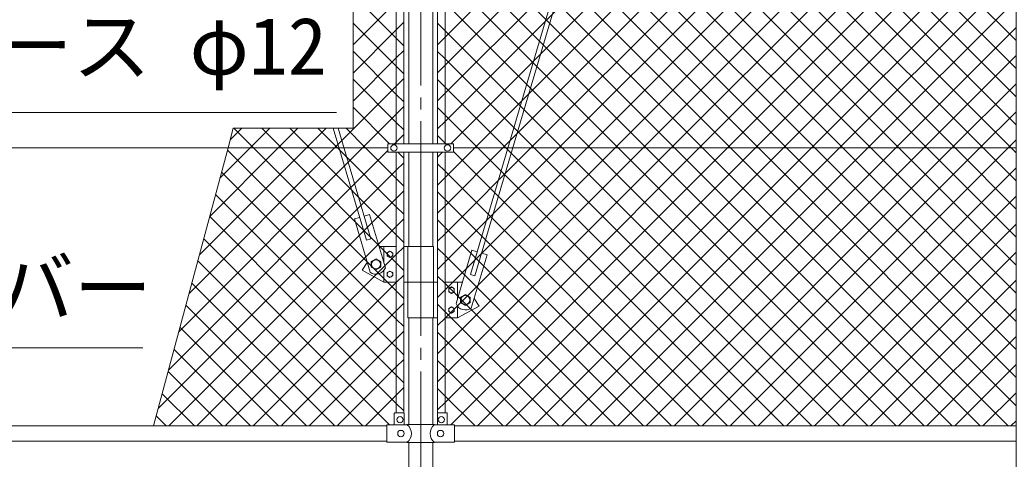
# Model space of a CAD drawing. Units: millimetres, scale not verified. Extents: x -12600 to 12600, y -8910 to 8910.
# Drawn here: x -9867 to -7358, y -2719 to -1614 of the extents above; entities that cross this region are included whole.
import ezdxf
from ezdxf.enums import TextEntityAlignment as Align

# ---------------------------------------------------------------- set-up
doc = ezdxf.new("R2010")
doc.units = ezdxf.units.MM
doc.header["$LTSCALE"] = 30
doc.linetypes.add('LONG_CHAIN', pattern=[21, 18, -1, 1, -1])
for name, color, linetype, lineweight in [('0-3_D-STR1', 1, 'Continuous', 9), ('0-6_D-BMK', 2, 'LONG_CHAIN', 9), ('0-7_D-STR3', 3, 'Continuous', 9), ('0-8_D-STR2', 7, 'Continuous', 9), ('0-9_D-STR-DIM', 7, 'Continuous', 9), ('0-B_D-STR-TXT', 7, 'Continuous', 9)]:
    doc.layers.add(name, color=color, linetype=linetype, lineweight=lineweight)
doc.styles.add('ＭＳ ゴシック', font='')
doc.styles.get('ＭＳ ゴシック').set_extended_font_data('MS Gothic')

msp = doc.modelspace()

# ---------------------------------------------------------------- linework, layer by layer
at = {"layer": '0-3_D-STR1'}
for p, q in [((-8887.98, -1925.6), (-8887.98, -1209.2)), ((-8827.48, -1925.6), (-8827.48, -1209.2)), ((-8887.98, -2183.9), (-8887.98, -1946.2)), ((-8827.48, -2183.9), (-8827.48, -1946.2)), ((-8887.98, -2632.3), (-8887.98, -2363.9)), ((-8827.48, -2632.3), (-8827.48, -2363.9)), ((-10772.73, -2635.8), (-8942.73, -2635.8)), ((-8772.73, -2635.8), (-7357.73, -2635.8)), ((-10772.73, -2673.9), (-8942.73, -2673.9)), ((-8827.48, -3733.9), (-8827.48, -2677.3)), ((-8772.73, -2673.9), (-7357.73, -2673.9))]:
    msp.add_line(p, q, dxfattribs=at)
msp.add_lwpolyline([(-8827.48, -3733.9), (-8887.98, -3733.9), (-8887.98, -2677.3)], dxfattribs=at)
at = {"layer": '0-6_D-BMK'}
msp.add_line((-8857.73, 6951.1), (-8857.73, -3783.9), dxfattribs=at)
at = {"layer": '0-7_D-STR3'}
for p, q in [((-8919.23, -1925.6), (-8919.23, -1209.2)), ((-8900.23, -1925.6), (-8900.23, -1209.2)), ((-8815.23, -1925.6), (-8815.23, -1209.2)), ((-8796.23, -1925.6), (-8796.23, -1209.2)), ((-8509.55, -1502.19), (-8732.48, -2254.87)), ((-8498.04, -1505.6), (-8720.97, -2258.28)), ((-9077.97, -1886.44), (-8994.49, -2168.28)), ((-9065.45, -1886.44), (-8982.99, -2164.87)), ((-8940.23, -1925.6), (-8775.23, -1925.6)), ((-8940.23, -1925.6), (-8940.23, -1946.2)), ((-8775.23, -1925.6), (-8775.23, -1946.2)), ((-8940.23, -1935.9), (-10775.73, -1935.9)), ((-8940.23, -1946.2), (-8775.23, -1946.2)), ((-8919.23, -2602.8), (-8919.23, -1946.2)), ((-8900.23, -2603.48), (-8900.23, -1946.2)), ((-8815.23, -2603.48), (-8815.23, -1946.2)), ((-8796.23, -2602.8), (-8796.23, -1946.2)), ((-7357.73, -1935.9), (-8775.23, -1935.9)), ((-8986.6, -2103.37), (-9000.03, -2107.34)), ((-8946.85, -2237.61), (-8986.6, -2103.37)), ((-9011.53, -2110.75), (-9024.96, -2114.73)), ((-8985.2, -2248.96), (-9024.96, -2114.73)), ((-8982.99, -2164.87), (-8994.49, -2168.28)), ((-8919.23, -2183.9), (-8962.75, -2183.9)), ((-8950.28, -2183.9), (-8950.28, -2226)), ((-8825.18, -2183.9), (-8900.23, -2183.9)), ((-8890.28, -2183.9), (-8890.28, -2273.9)), ((-8825.18, -2183.9), (-8825.18, -2273.9)), ((-8768.62, -2327.61), (-8728.86, -2193.37)), ((-8730.27, -2338.96), (-8690.51, -2204.73)), ((-8728.86, -2193.37), (-8715.44, -2197.34)), ((-8703.93, -2200.75), (-8690.51, -2204.73)), ((-8950.28, -2243.9), (-8950.28, -2273.9)), ((-8732.48, -2254.87), (-8720.97, -2258.28)), ((-8950.28, -2273.9), (-8919.23, -2273.9)), ((-8900.23, -2273.9), (-8825.18, -2273.9)), ((-8890.28, -2273.9), (-8890.28, -2363.9)), ((-8815.23, -2273.9), (-8890.28, -2273.9)), ((-8825.18, -2273.9), (-8825.18, -2363.9)), ((-8752.71, -2273.9), (-8796.23, -2273.9)), ((-8765.18, -2273.9), (-8765.18, -2316)), ((-8765.18, -2333.9), (-8765.18, -2363.9)), ((-8815.23, -2363.9), (-8890.28, -2363.9)), ((-8765.18, -2363.9), (-8796.23, -2363.9)), ((-8924.73, -2632.8), (-8924.73, -2604.8)), ((-8901.73, -2602.8), (-8922.73, -2602.8)), ((-8899.73, -2632.8), (-8899.73, -2604.8)), ((-8815.73, -2632.8), (-8815.73, -2604.8)), ((-8813.73, -2602.8), (-8792.73, -2602.8)), ((-8790.73, -2632.8), (-8790.73, -2604.8)), ((-8942.73, -2632.8), (-8891.53, -2632.8)), ((-8942.73, -2676.8), (-8942.73, -2632.8)), ((-8891.53, -2632.3), (-8892.53, -2632.8)), ((-8891.53, -2632.3), (-8823.93, -2632.3)), ((-8823.93, -2632.3), (-8822.93, -2632.8)), ((-8823.93, -2632.8), (-8772.73, -2632.8)), ((-8772.73, -2676.8), (-8772.73, -2632.8)), ((-8942.73, -2676.8), (-8891.53, -2676.8)), ((-8891.53, -2677.3), (-8892.53, -2676.8)), ((-8823.93, -2676.8), (-8772.73, -2676.8))]:
    msp.add_line(p, q, dxfattribs=at)
for points in [[(-8935.28, -2195.8), (-8928.27, -2199.85), (-8928.27, -2207.95), (-8935.28, -2212), (-8942.3, -2207.95), (-8942.3, -2199.85)], [(-8970.28, -2215.05), (-8958.28, -2221.97), (-8958.28, -2235.83), (-8970.28, -2242.76), (-8982.28, -2235.83), (-8982.28, -2221.97)], [(-8935.28, -2262), (-8928.27, -2257.95), (-8928.27, -2249.85), (-8935.28, -2245.8), (-8942.3, -2249.85), (-8942.3, -2257.95)], [(-8780.18, -2285.8), (-8787.2, -2289.85), (-8787.2, -2297.95), (-8780.18, -2302), (-8773.17, -2297.95), (-8773.17, -2289.85)], [(-8745.18, -2305.05), (-8757.18, -2311.97), (-8757.18, -2325.83), (-8745.18, -2332.76), (-8733.18, -2325.83), (-8733.18, -2311.97)], [(-8780.18, -2352), (-8787.2, -2347.95), (-8787.2, -2339.85), (-8780.18, -2335.8), (-8773.17, -2339.85), (-8773.17, -2347.95)]]:
    msp.add_lwpolyline(points, close=True, dxfattribs=at)
for points in [[(-8992.41, -2224.6), (-9005.28, -2243.9), (-8950.28, -2273.9)], [(-8723.05, -2314.6), (-8710.18, -2333.9), (-8765.18, -2363.9)], [(-8891.53, -2677.3), (-8823.93, -2677.3), (-8822.93, -2676.8)]]:
    msp.add_lwpolyline(points, dxfattribs=at)
for centre, radius in [((-8925.23, -1935.9), 8), ((-8790.23, -1935.9), 8), ((-8935.28, -2203.9), 7.03), ((-8970.28, -2228.9), 11.5), ((-8935.28, -2253.9), 7.03), ((-8780.18, -2293.9), 7.03), ((-8745.18, -2318.9), 11.5), ((-8780.18, -2343.9), 7.03), ((-8909.73, -2619.8), 8), ((-8805.73, -2619.8), 8), ((-8907.73, -2654.8), 8), ((-8807.73, -2654.8), 8)]:
    msp.add_circle(centre, radius, dxfattribs=at)
for centre, radius, start, end in [((-8970.28, -2228.9), 25, 233.36802, 339.62823), ((-8745.18, -2318.9), 25, 200.37177, 306.63198), ((-8922.73, -2604.8), 2, 90, 180), ((-8901.73, -2604.8), 2, 0, 90), ((-8813.73, -2604.8), 2, 90, 180), ((-8792.73, -2604.8), 2, 0, 90), ((-8910.12, -2654.8), 28.8, 310.19176, 49.80824), ((-8805.35, -2654.8), 28.8, 130.19176, 229.80824)]:
    msp.add_arc(centre, radius, start, end, dxfattribs=at)
at = {"layer": '0-8_D-STR2'}
for p, q in [((-8796.23, -1657.05), (-8338.09, -1198.9)), ((-8796.23, -1727.76), (-8267.38, -1198.9)), ((-8796.23, -1798.47), (-8196.67, -1198.9)), ((-8796.23, -1869.18), (-8125.95, -1198.9)), ((-8006.53, -1935.9), (-8743.53, -1198.9)), ((-8721.53, -1935.9), (-7984.53, -1198.9)), ((-7935.82, -1935.9), (-8672.82, -1198.9)), ((-8650.82, -1935.9), (-7913.82, -1198.9)), ((-7865.11, -1935.9), (-8602.11, -1198.9)), ((-8580.11, -1935.9), (-7843.11, -1198.9)), ((-7794.4, -1935.9), (-8531.4, -1198.9)), ((-8509.4, -1935.9), (-7772.4, -1198.9)), ((-7723.69, -1935.9), (-8460.69, -1198.9)), ((-8438.69, -1935.9), (-7701.69, -1198.9)), ((-7652.98, -1935.9), (-8389.98, -1198.9)), ((-8367.98, -1935.9), (-7630.98, -1198.9)), ((-7582.27, -1935.9), (-8319.27, -1198.9)), ((-8297.27, -1935.9), (-7560.27, -1198.9)), ((-7511.56, -1935.9), (-8248.56, -1198.9)), ((-8226.56, -1935.9), (-7489.56, -1198.9)), ((-7440.85, -1935.9), (-8177.85, -1198.9)), ((-8155.85, -1935.9), (-7418.85, -1198.9)), ((-7370.14, -1935.9), (-8107.14, -1198.9)), ((-7357.73, -1806.89), (-7965.72, -1198.9)), ((-7357.73, -1736.18), (-7895.01, -1198.9)), ((-7357.73, -1665.47), (-7824.3, -1198.9)), ((-8014.43, -1935.9), (-7357.73, -1279.21)), ((-8147.96, -1935.9), (-8796.23, -1287.63)), ((-7943.72, -1935.9), (-7357.73, -1349.92)), ((-8218.67, -1935.9), (-8796.23, -1358.34)), ((-8919.23, -1659.6), (-9195.11, -1383.72)), ((-8289.38, -1935.9), (-8796.23, -1429.05)), ((-7873.01, -1935.9), (-7357.73, -1420.63)), ((-8360.09, -1935.9), (-8796.23, -1499.76)), ((-7802.29, -1935.9), (-7357.73, -1491.34)), ((-9027.96, -1676.64), (-8919.23, -1567.92)), ((-8430.8, -1935.9), (-8796.23, -1570.47)), ((-7731.58, -1935.9), (-7357.73, -1562.05)), ((-8919.23, -1730.31), (-9027.96, -1621.58)), ((-8919.23, -1638.63), (-8900.23, -1619.63)), ((-8796.23, -1641.18), (-8815.23, -1622.18)), ((-9027.96, -1747.35), (-8919.23, -1638.63)), ((-8501.51, -1935.9), (-8796.23, -1641.18)), ((-7660.87, -1935.9), (-7357.73, -1632.76)), ((-8900.23, -1678.6), (-8919.23, -1659.6)), ((-8815.23, -1676.05), (-8796.23, -1657.05)), ((-8919.23, -1801.02), (-9027.96, -1692.29)), ((-8919.23, -1709.34), (-8900.23, -1690.34)), ((-8796.23, -1711.89), (-8815.23, -1692.89)), ((-7590.16, -1935.9), (-7357.73, -1703.47)), ((-9027.96, -1818.06), (-8919.23, -1709.34)), ((-8900.23, -1749.31), (-8919.23, -1730.31)), ((-8815.23, -1746.76), (-8796.23, -1727.76)), ((-8572.22, -1935.9), (-8796.23, -1711.89)), ((-9075.09, -1935.9), (-8919.23, -1780.05)), ((-8919.23, -1871.73), (-9027.96, -1763.01)), ((-8919.23, -1780.05), (-8900.23, -1761.05)), ((-8796.23, -1782.6), (-8815.23, -1763.6)), ((-7519.45, -1935.9), (-7357.73, -1774.18)), ((-8900.23, -1820.02), (-8919.23, -1801.02)), ((-8815.23, -1817.47), (-8796.23, -1798.47)), ((-8642.93, -1935.9), (-8796.23, -1782.6)), ((-8919.23, -1850.76), (-8900.23, -1831.76)), ((-8936.07, -1925.6), (-9027.96, -1833.72)), ((-9004.38, -1935.9), (-8919.23, -1850.76)), ((-8796.23, -1853.31), (-8815.23, -1834.31)), ((-8713.64, -1935.9), (-8796.23, -1853.31)), ((-7448.74, -1935.9), (-7357.73, -1844.89)), ((-8900.23, -1890.73), (-8919.23, -1871.73)), ((-8815.23, -1888.18), (-8796.23, -1869.18)), ((-9337.63, -1915.6), (-9308.47, -1886.44)), ((-9279.33, -1935.9), (-9328.78, -1886.44)), ((-9287.22, -1935.9), (-9237.76, -1886.44)), ((-9208.62, -1935.9), (-9258.07, -1886.44)), ((-9216.51, -1935.9), (-9167.05, -1886.44)), ((-9137.9, -1935.9), (-9187.36, -1886.44)), ((-9145.8, -1935.9), (-9096.34, -1886.44)), ((-9067.19, -1935.9), (-9116.65, -1886.44)), ((-8996.48, -1935.9), (-9045.94, -1886.44)), ((-7378.03, -1935.9), (-7357.73, -1915.6)), ((-9492.92, -2495.16), (-8940.23, -1942.47)), ((-9467.04, -2398.56), (-9004.38, -1935.9)), ((-9441.16, -2301.97), (-9075.09, -1935.9)), ((-9415.27, -2205.38), (-9145.8, -1935.9)), ((-9389.39, -2108.79), (-9216.51, -1935.9)), ((-9363.51, -2012.19), (-9287.22, -1935.9)), ((-8919.23, -2366.71), (-9344.54, -1941.4)), ((-8919.23, -2296), (-9279.33, -1935.9)), ((-8919.23, -2225.29), (-9208.62, -1935.9)), ((-8919.23, -2154.58), (-9137.9, -1935.9)), ((-8919.23, -2083.86), (-9067.19, -1935.9)), ((-8919.23, -2013.15), (-8996.48, -1935.9)), ((-8900.23, -1961.44), (-8915.47, -1946.2)), ((-8815.23, -1958.89), (-8802.54, -1946.2)), ((-8796.23, -2010.6), (-8721.53, -1935.9)), ((-8796.23, -2081.31), (-8650.82, -1935.9)), ((-8796.23, -2152.02), (-8580.11, -1935.9)), ((-8796.23, -2222.73), (-8509.4, -1935.9)), ((-8796.23, -2293.44), (-8438.69, -1935.9)), ((-8796.23, -2364.15), (-8367.98, -1935.9)), ((-8796.23, -2434.86), (-8297.27, -1935.9)), ((-8796.23, -2505.58), (-8226.56, -1935.9)), ((-8796.23, -2576.29), (-8155.85, -1935.9)), ((-8084.45, -2635.8), (-8775.23, -1945.02)), ((-8714.33, -2635.8), (-8014.43, -1935.9)), ((-8013.74, -2635.8), (-8713.64, -1935.9)), ((-8643.62, -2635.8), (-7943.72, -1935.9)), ((-7943.03, -2635.8), (-8642.93, -1935.9)), ((-8572.91, -2635.8), (-7873.01, -1935.9)), ((-7872.32, -2635.8), (-8572.22, -1935.9)), ((-8502.19, -2635.8), (-7802.29, -1935.9)), ((-7801.61, -2635.8), (-8501.51, -1935.9)), ((-8431.48, -2635.8), (-7731.58, -1935.9)), ((-7730.9, -2635.8), (-8430.8, -1935.9)), ((-8360.77, -2635.8), (-7660.87, -1935.9)), ((-7660.19, -2635.8), (-8360.09, -1935.9)), ((-8290.06, -2635.8), (-7590.16, -1935.9)), ((-7589.48, -2635.8), (-8289.38, -1935.9)), ((-8219.35, -2635.8), (-7519.45, -1935.9)), ((-7518.77, -2635.8), (-8218.67, -1935.9)), ((-8148.64, -2635.8), (-7448.74, -1935.9)), ((-7448.06, -2635.8), (-8147.96, -1935.9)), ((-8077.93, -2635.8), (-7378.03, -1935.9)), ((-7357.73, -2584.7), (-8006.53, -1935.9)), ((-7357.73, -2513.99), (-7935.82, -1935.9)), ((-7357.73, -2443.28), (-7865.11, -1935.9)), ((-7357.73, -2372.57), (-7794.4, -1935.9)), ((-7357.73, -2301.86), (-7723.69, -1935.9)), ((-7357.73, -2231.15), (-7652.98, -1935.9)), ((-7357.73, -2160.44), (-7582.27, -1935.9)), ((-7357.73, -2089.73), (-7511.56, -1935.9)), ((-7357.73, -2019.02), (-7440.85, -1935.9)), ((-7357.73, -1948.31), (-7370.14, -1935.9)), ((-8796.23, -1994.73), (-8815.23, -1975.73)), ((-8919.23, -2437.42), (-9359.48, -1997.17)), ((-8155.16, -2635.8), (-8796.23, -1994.73)), ((-8007.22, -2635.8), (-7357.73, -1986.31)), ((-8900.23, -2032.15), (-8919.23, -2013.15)), ((-8815.23, -2029.6), (-8796.23, -2010.6)), ((-8919.23, -2508.13), (-9374.43, -2052.93)), ((-8919.23, -2062.89), (-8900.23, -2043.89)), ((-8796.23, -2065.44), (-8815.23, -2046.44)), ((-7936.51, -2635.8), (-7357.73, -2057.03)), ((-9492.14, -2635.8), (-8919.23, -2062.89)), ((-8815.23, -2100.31), (-8796.23, -2081.31)), ((-8225.87, -2635.8), (-8796.23, -2065.44)), ((-8900.23, -2102.86), (-8919.23, -2083.86)), ((-8919.23, -2578.84), (-9389.37, -2108.7)), ((-8919.23, -2133.6), (-8900.23, -2114.6)), ((-8796.23, -2136.15), (-8815.23, -2117.15)), ((-7865.8, -2635.8), (-7357.73, -2127.74)), ((-9421.43, -2635.8), (-8919.23, -2133.6)), ((-8900.23, -2173.58), (-8919.23, -2154.58)), ((-8815.23, -2171.02), (-8796.23, -2152.02)), ((-8296.58, -2635.8), (-8796.23, -2136.15)), ((-8935.98, -2632.8), (-9404.31, -2164.47)), ((-9350.72, -2635.8), (-8919.23, -2204.31)), ((-8919.23, -2204.31), (-8900.23, -2185.31)), ((-8796.23, -2206.86), (-8815.23, -2187.86)), ((-8367.29, -2635.8), (-8796.23, -2206.86)), ((-7795.09, -2635.8), (-7357.73, -2198.45)), ((-9003.69, -2635.8), (-9419.26, -2220.24)), ((-8900.23, -2244.29), (-8919.23, -2225.29)), ((-8815.23, -2241.73), (-8796.23, -2222.73)), ((-8919.23, -2275.02), (-8900.23, -2256.02)), ((-8796.23, -2277.58), (-8815.23, -2258.58)), ((-9074.4, -2635.8), (-9434.2, -2276)), ((-9280.01, -2635.8), (-8919.23, -2275.02)), ((-8438, -2635.8), (-8796.23, -2277.58)), ((-7724.38, -2635.8), (-7357.73, -2269.16)), ((-8900.23, -2315), (-8919.23, -2296)), ((-8815.23, -2312.44), (-8796.23, -2293.44)), ((-9145.11, -2635.8), (-9449.14, -2331.77)), ((-8919.23, -2345.73), (-8900.23, -2326.73)), ((-8796.23, -2348.29), (-8815.23, -2329.29)), ((-9209.3, -2635.8), (-8919.23, -2345.73)), ((-8508.72, -2635.8), (-8796.23, -2348.29)), ((-7653.67, -2635.8), (-7357.73, -2339.87)), ((-8900.23, -2385.71), (-8919.23, -2366.71)), ((-8815.23, -2383.15), (-8796.23, -2364.15)), ((-9215.82, -2635.8), (-9464.08, -2387.54)), ((-8919.23, -2416.44), (-8900.23, -2397.44)), ((-8796.23, -2419), (-8815.23, -2400)), ((-9138.59, -2635.8), (-8919.23, -2416.44)), ((-8579.43, -2635.8), (-8796.23, -2419)), ((-7582.96, -2635.8), (-7357.73, -2410.58)), ((-9286.53, -2635.8), (-9479.03, -2443.31)), ((-8900.23, -2456.42), (-8919.23, -2437.42)), ((-8815.23, -2453.86), (-8796.23, -2434.86)), ((-8919.23, -2487.15), (-8900.23, -2468.15)), ((-8796.23, -2489.71), (-8815.23, -2470.71)), ((-7512.25, -2635.8), (-7357.73, -2481.29)), ((-9357.24, -2635.8), (-9493.97, -2499.08)), ((-9067.88, -2635.8), (-8919.23, -2487.15)), ((-8900.23, -2527.13), (-8919.23, -2508.13)), ((-8815.23, -2524.58), (-8796.23, -2505.58)), ((-8650.14, -2635.8), (-8796.23, -2489.71)), ((-9427.95, -2635.8), (-9508.91, -2554.84)), ((-8997.17, -2635.8), (-8919.23, -2557.86)), ((-8919.23, -2557.86), (-8900.23, -2538.86)), ((-8796.23, -2560.42), (-8815.23, -2541.42)), ((-7441.53, -2635.8), (-7357.73, -2552)), ((-8900.23, -2597.84), (-8919.23, -2578.84)), ((-8815.23, -2595.29), (-8796.23, -2576.29)), ((-8720.85, -2635.8), (-8796.23, -2560.42)), ((-9498.67, -2635.8), (-9523.86, -2610.61)), ((-7370.82, -2635.8), (-7357.73, -2622.71))]:
    msp.add_line(p, q, dxfattribs=at)
for points in [[(-7357.73, -1877.6), (-8036.43, -1198.9), (-8773.43, -461.9), (-8775.23, -460.1)], [(-8781.94, -1925.6), (-8055.24, -1198.9), (-7357.73, -501.39)], [(-7377.34, -2635.8), (-8077.24, -1935.9), (-8796.23, -1216.92), (-8803.94, -1209.2)], [(-8782.04, -2632.8), (-8085.14, -1935.9), (-7369.5, -1220.27)], [(-8923.37, -1925.6), (-8919.23, -1921.47), (-8900.23, -1902.47)], [(-8794.65, -1925.6), (-8796.23, -1924.02), (-8815.23, -1905.02)], [(-8940.23, -1946.2), (-8940.23, -1935.9), (-9343.07, -1935.9), (-9530.61, -2635.8), (-8942.73, -2635.8), (-8942.73, -2632.8), (-8924.73, -2632.8), (-8924.73, -2604.8)], [(-8922.73, -2602.8), (-8919.23, -2602.8), (-8919.23, -1946.2), (-8940.23, -1946.2)], [(-9518.8, -2591.75), (-8919.23, -1992.18), (-8900.23, -1973.18)]]:
    msp.add_lwpolyline(points, dxfattribs=at)
for points in [[(-8919.23, -1209.2), (-8940.23, -1209.2), (-8940.23, -1198.9), (-9145.59, -1198.9), (-9245.69, -1572.49), (-9027.96, -1572.49), (-9027.96, -1886.44), (-9329.82, -1886.44), (-9343.07, -1935.9), (-8940.23, -1935.9), (-8940.23, -1925.6), (-8919.23, -1925.6)], [(-7357.73, -1224.55), (-7392.97, -1211.73), (-7357.73, -1198.9), (-8775.23, -1198.9), (-8775.23, -1209.2), (-8796.23, -1209.2), (-8796.23, -1925.6), (-8775.23, -1925.6), (-8775.23, -1935.9), (-7357.73, -1935.9)], [(-8900.23, -1209.2), (-8919.23, -1209.2), (-8919.23, -1925.6), (-8900.23, -1925.6)], [(-8796.23, -1209.2), (-8815.23, -1209.2), (-8815.23, -1925.6), (-8796.23, -1925.6)], [(-8900.23, -1946.2), (-8919.23, -1946.2), (-8919.23, -2602.8), (-8900.23, -2602.8)], [(-8796.23, -1946.2), (-8815.23, -1946.2), (-8815.23, -2602.8), (-8796.23, -2602.8)], [(-7357.73, -1935.9), (-8775.23, -1935.9), (-8775.23, -1946.2), (-8796.23, -1946.2), (-8796.23, -2602.8), (-8790.73, -2602.8), (-8790.73, -2632.8), (-8772.73, -2632.8), (-8772.73, -2635.8), (-7357.73, -2635.8)]]:
    msp.add_lwpolyline(points, close=True, dxfattribs=at)
msp.add_arc((-8922.73, -2604.8), 2, 90, 180, dxfattribs=at)
at = {"layer": '0-9_D-STR-DIM'}
msp.add_line((-7357.73, -1224.55), (-7357.73, -2813.9), dxfattribs=at)
at = {"layer": '0-B_D-STR-TXT'}
msp.add_line((-9557.42, -2439.48), (-10804.66, -2439.48), dxfattribs=at)
msp.add_lwpolyline([(-9069.79, -1847.09), (-10460.63, -1847.09), (-10533.39, -1521.99)], dxfattribs=at)

# ---------------------------------------------------------------- texts
at = {"layer": '0-B_D-STR-TXT', "style": 'ＭＳ ゴシック'}
for s, p in [('ブレース φ12', (-10325.37, -1794.87)), ('ネットバー', (-10519.09, -2403.63))]:
    msp.add_text(s, height=144.3, dxfattribs=at).set_placement(p, align=Align.BOTTOM_LEFT)

doc.saveas('drawing.dxf')
